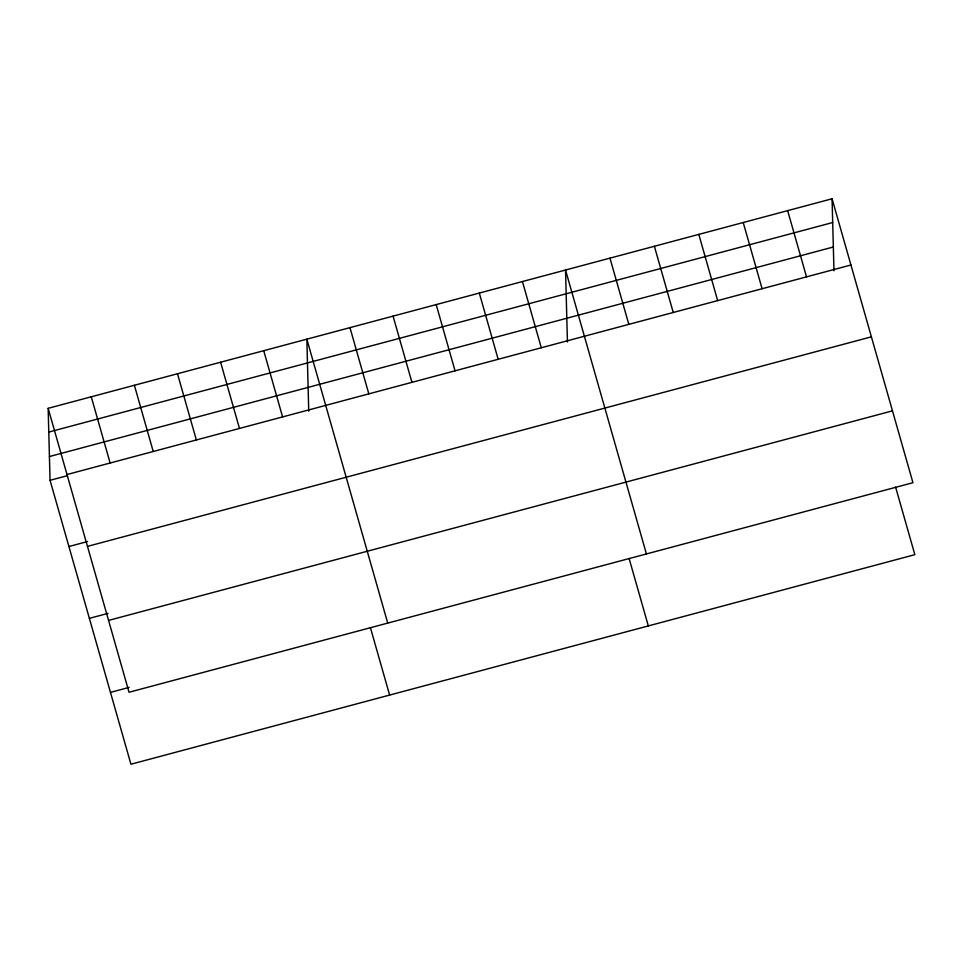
<?xml version="1.0" encoding="UTF-8"?>
<svg xmlns="http://www.w3.org/2000/svg" width="963" height="963" viewBox="0 0 963 963"><rect width="100%" height="100%" fill="white"/><g stroke="black" fill="none" stroke-linecap="round" stroke-linejoin="round"><path stroke-width="1.44" d="M48.15 408.324L832.068 198.775L912.948 482.704L129.03 692.253L48.15 408.324L50.052 480.296L130.932 764.225L914.85 554.676L895.614 487.134M48.776 432.086L832.694 222.525M49.426 456.546L833.344 246.997M67.013 474.542L850.931 264.994M50.052 480.296L67.29 475.686M68.915 546.515L87.597 541.519M87.477 546.382L871.395 336.833M89.378 618.354L108.061 613.371M108.566 620.413L892.484 410.852M110.456 692.385L129.15 687.389M787.65 210.644L806.513 276.863M743.231 222.525L762.094 288.731M698.801 234.394L717.664 300.612M654.383 246.275L673.245 312.481M609.964 258.144L628.827 324.362M646.414 553.942L565.534 270.025L567.436 341.997M629.08 558.384L648.316 625.914M522.428 281.545L541.29 347.763M479.309 293.077L498.172 359.283M436.191 304.597L455.054 370.815M393.073 316.129L411.935 382.335M349.966 327.649L368.817 393.867M387.728 623.097L306.848 339.181L308.738 411.153M370.382 627.539L389.618 695.069M263.73 350.701L282.592 416.919M220.611 362.232L239.474 428.439M177.493 373.752L196.356 439.971M134.387 385.284L153.237 451.491M91.268 396.804L110.131 463.022M832.068 198.775L833.97 270.747"/></g></svg>
